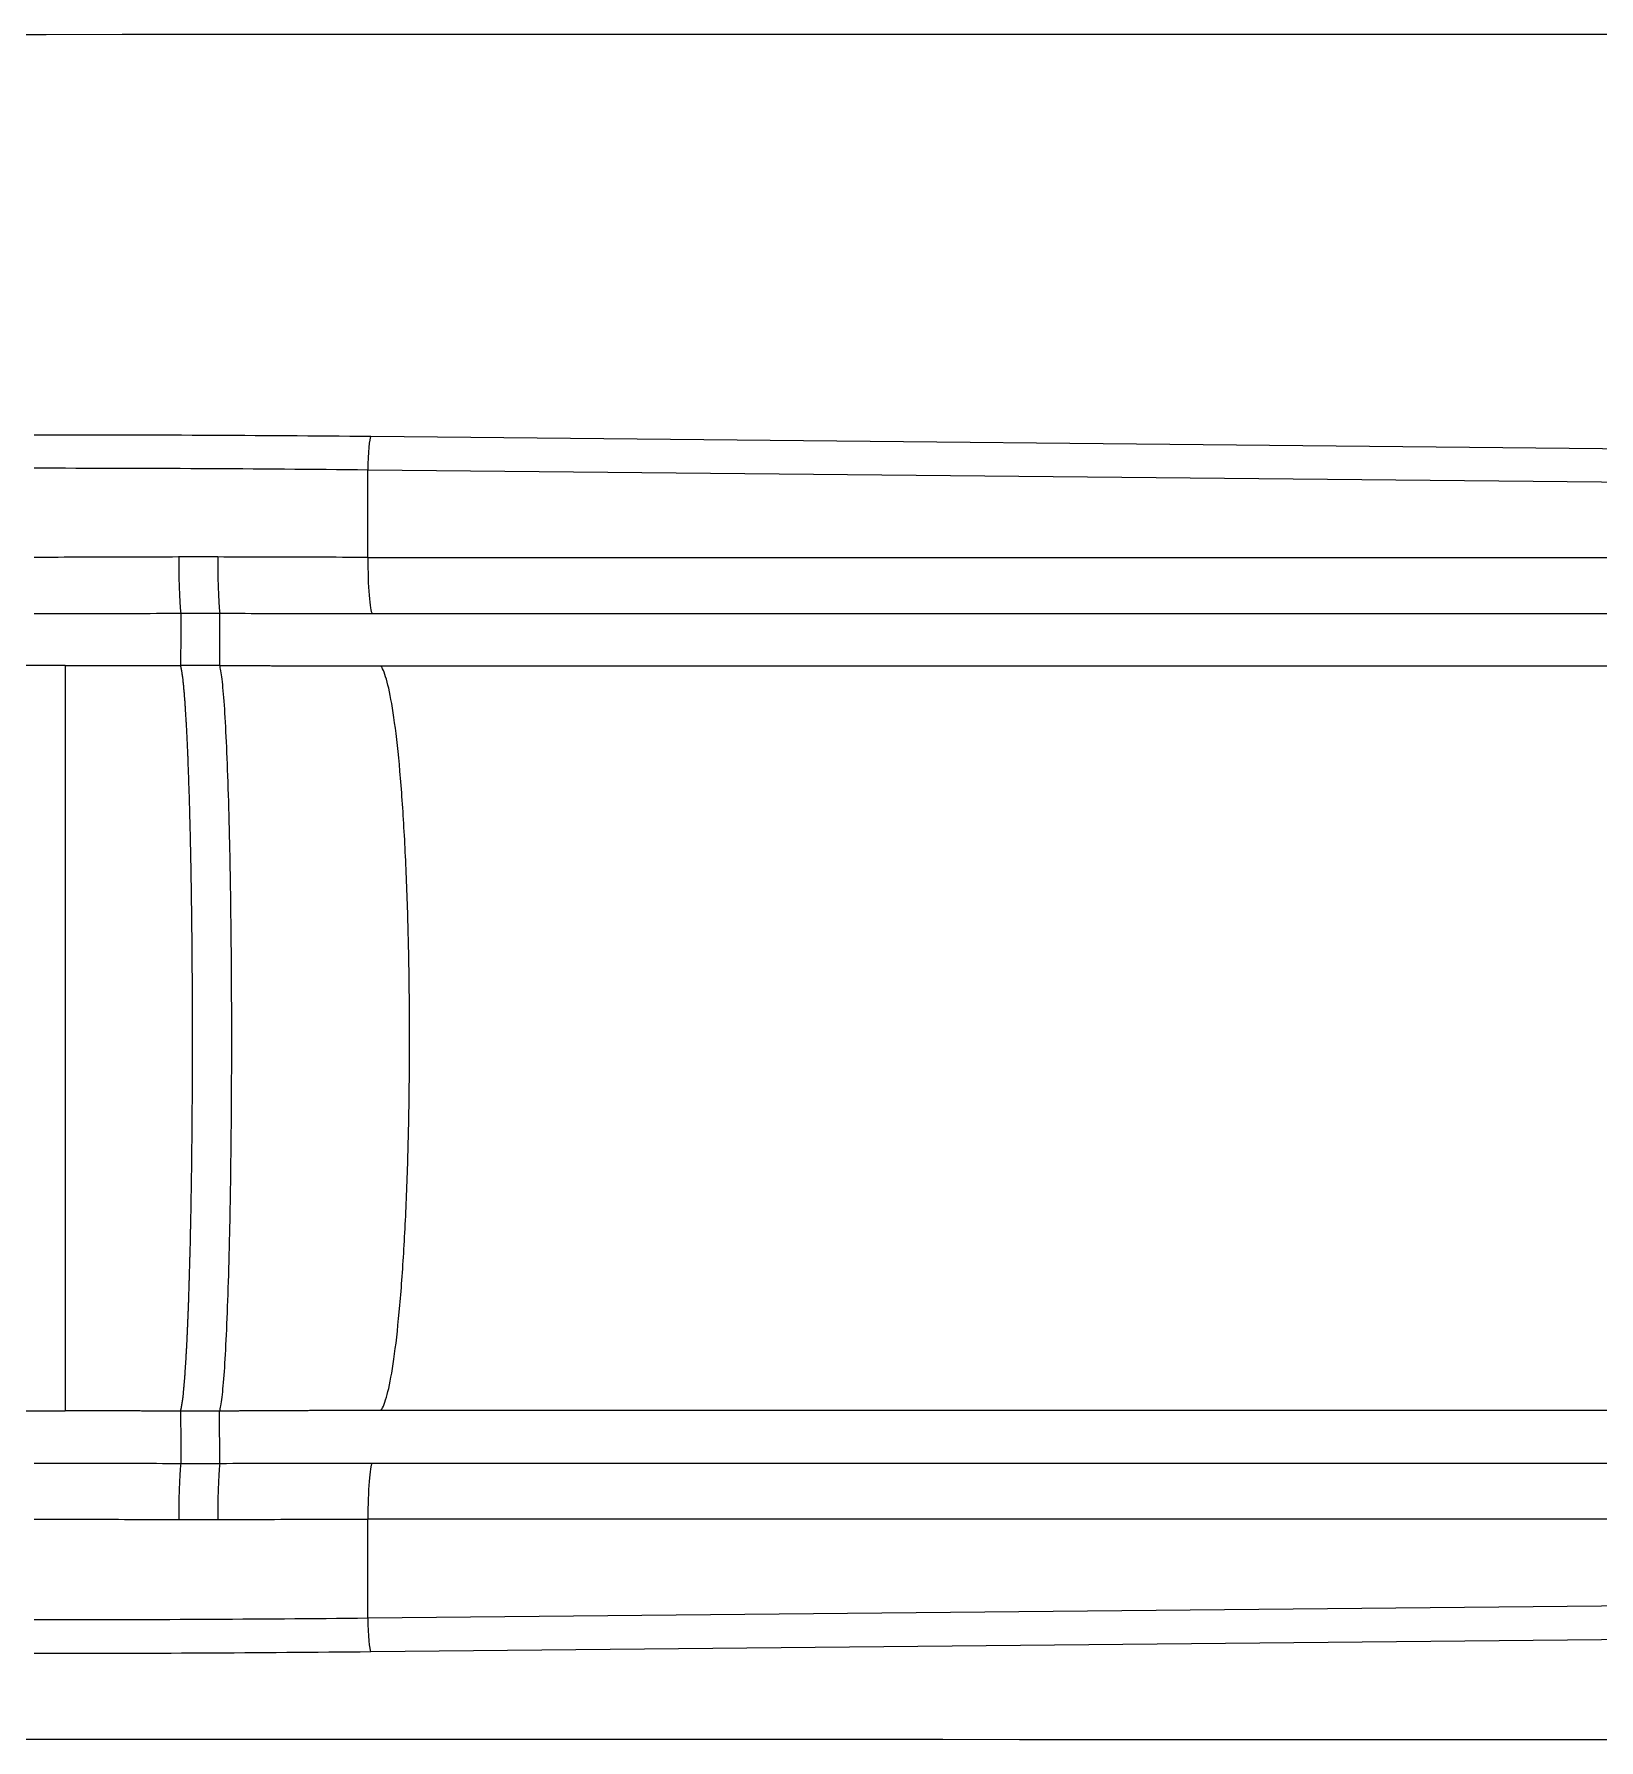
# Model space of a CAD drawing. Header units: millimetres. Extents: x 1323 to 2845, y 166 to 790.
# Drawn here: x 2406.42 to 2420.29, y 466.05 to 481.17 of the extents above; entities that cross this region are included whole.
import ezdxf

# ---------------------------------------------------------------- set-up
doc = ezdxf.new("R2010")
doc.units = ezdxf.units.MM
doc.layers.add('core', color=7, linetype='Continuous', lineweight=20)

msp = doc.modelspace()

# ---------------------------------------------------------------- linework, layer by layer
at = {"layer": 'core', "linetype": 'Continuous', "lineweight": 13}
for p, q in [((2409.402, 477.601), (2428.132, 477.415)), ((2409.375, 476.528), (2409.375, 477.302)), ((2428.106, 477.117), (2409.375, 477.302)), ((2409.375, 476.528), (2428.105, 476.528)), ((2408.063, 475.57), (2408.065, 476.03)), ((2428.144, 476.027), (2409.414, 476.027)), ((2406.692, 475.568), (2342.609, 475.568)), ((2342.609, 468.963), (2406.692, 468.963)), ((2408.065, 468.498), (2408.062, 468.961)), ((2409.414, 468.501), (2428.139, 468.501)), ((2409.375, 467.128), (2409.375, 468.003)), ((2428.1, 468.003), (2409.375, 468.003)), ((2409.375, 467.128), (2428.1, 467.313)), ((2428.126, 467.012), (2409.402, 466.827))]:
    msp.add_line(p, q, dxfattribs=at)
for centre, major_axis, ratio, start_param, end_param in [((2433.81, -772.886), (-11077.886, 0), 0.113203, 4.712847, 4.720624), ((2407.718, 476.529), (0.002, -0.502), 0.037486, 4.708683, 6.169659), ((2408.07, 476.529), (-0.002, -0.502), 0.047674, 4.709058, 6.169609), ((2409.419, 476.526), (0, -0.502), 0.086556, 4.708855, 6.16931), ((2409.419, 468.002), (0, 0.502), 0.086556, 0.113876, 1.567262), ((2407.718, 467.999), (0.002, 0.502), 0.037511, 0.113527, 1.567411), ((2408.07, 467.999), (-0.002, 0.502), 0.04762, 0.113576, 1.56704), ((2436.788, 1721.72), (-11092.198, 0), 0.113203, 1.562229, 1.570071)]:
    msp.add_ellipse(centre, major_axis=major_axis, ratio=ratio, start_param=start_param, end_param=end_param, dxfattribs=at)
at = {"layer": 'core', "linetype": 'Continuous', "lineweight": 18}
for centre, major_axis, ratio, start_param, end_param in [((2409.402, 477.301), (0.003, 0.301), 0.086587, 0.113876, 1.568119), ((2409.402, 467.126), (-0.003, 0.301), 0.086517, 1.566405, 3.027717)]:
    msp.add_ellipse(centre, major_axis=major_axis, ratio=ratio, start_param=start_param, end_param=end_param, dxfattribs=at)
for points in [[(2406.418, 477.615), (2407.414, 477.615), (2408.41, 477.611), (2409.402, 477.601)], [(2407.699, 476.531), (2407.557, 476.53), (2407.272, 476.529), (2406.845, 476.528), (2406.56, 476.528), (2406.418, 476.528)], [(2409.375, 476.528), (2409.226, 476.528), (2408.927, 476.528), (2408.484, 476.529), (2408.192, 476.53), (2408.046, 476.531)], [(2408.063, 475.57), (2407.947, 475.571), (2407.832, 475.571), (2407.716, 475.57)], [(2408.062, 468.961), (2407.947, 468.961), (2407.831, 468.961), (2407.716, 468.961)], [(2406.418, 468.003), (2406.56, 468.003), (2406.845, 468.003), (2407.272, 468.002), (2407.557, 468.001), (2407.699, 468)], [(2408.046, 468), (2408.196, 468.001), (2408.495, 468.002), (2408.938, 468.003), (2409.23, 468.003), (2409.375, 468.003)], [(2409.402, 466.827), (2408.41, 466.817), (2407.414, 466.812), (2406.418, 466.812)]]:
    msp.add_open_spline(points, degree=3, dxfattribs=at)
at = {"layer": 'core', "linetype": 'Continuous', "lineweight": 13}
for points, degree in [([(2409.375, 477.302), (2408.392, 477.312), (2407.405, 477.317), (2406.418, 477.317)], 3), ([(2408.046, 476.531), (2408.008, 476.531), (2407.931, 476.531), (2407.815, 476.531), (2407.738, 476.531), (2407.699, 476.531)], 3), ([(2407.718, 476.03), (2407.574, 476.029), (2407.285, 476.028), (2406.851, 476.027), (2406.562, 476.027), (2406.418, 476.027)], 3), ([(2407.718, 476.03), (2407.718, 475.877), (2407.717, 475.724), (2407.716, 475.57)], 3), ([(2408.065, 476.03), (2408.027, 476.03), (2407.95, 476.03), (2407.834, 476.03), (2407.757, 476.03), (2407.718, 476.03)], 3), ([(2409.414, 476.027), (2409.262, 476.027), (2408.959, 476.027), (2408.51, 476.028), (2408.213, 476.029), (2408.065, 476.03)], 3), ([(2406.692, 475.568), (2407.28, 475.568), (2407.716, 475.57)], 2), ([(2409.491, 475.566), (2430.043, 475.566)], 1), ([(2407.716, 468.961), (2407.28, 468.963), (2406.692, 468.963)], 2), ([(2407.716, 468.961), (2407.717, 468.807), (2407.717, 468.652), (2407.718, 468.498)], 3), ([(2430.043, 468.965), (2409.491, 468.966)], 1), ([(2406.418, 468.501), (2406.562, 468.501), (2406.851, 468.5), (2407.285, 468.5), (2407.574, 468.498), (2407.718, 468.498)], 3), ([(2408.065, 468.498), (2408.217, 468.499), (2408.52, 468.5), (2408.97, 468.501), (2409.267, 468.501), (2409.414, 468.501)], 3), ([(2407.718, 468.498), (2407.756, 468.498), (2407.834, 468.497), (2407.949, 468.497), (2408.026, 468.498), (2408.065, 468.498)], 3), ([(2407.699, 468), (2407.738, 468), (2407.815, 468), (2407.93, 468), (2408.007, 468), (2408.046, 468)], 3), ([(2406.418, 467.113), (2407.405, 467.113), (2408.392, 467.118), (2409.375, 467.128)], 3)]:
    msp.add_open_spline(points, degree=degree, dxfattribs=at)
for points, degree, knots in [([(2406.692, 475.57), (2406.692, 475.547), (2406.692, 475.505), (2406.692, 475.387), (2406.692, 475.31), (2406.692, 475.124), (2406.692, 475.014), (2406.692, 474.766), (2406.692, 474.627), (2406.692, 474.324), (2406.692, 474.161), (2406.692, 473.814), (2406.692, 473.631), (2406.692, 473.253), (2406.692, 473.057), (2406.692, 472.659), (2406.692, 472.456), (2406.692, 472.254)], 3, [0, 0, 0, 0, 0.125, 0.125, 0.25, 0.25, 0.375, 0.375, 0.5, 0.5, 0.625, 0.625, 0.75, 0.75, 0.875, 0.875, 1, 1, 1, 1]), ([(2407.822, 472.254), (2407.822, 472.264), (2407.822, 472.283), (2407.822, 472.313), (2407.822, 472.343), (2407.822, 472.372), (2407.822, 472.402), (2407.822, 472.432), (2407.822, 472.461), (2407.822, 472.491), (2407.822, 472.521), (2407.822, 472.551), (2407.822, 472.581), (2407.822, 472.611), (2407.822, 472.641), (2407.821, 472.671), (2407.821, 472.701), (2407.821, 472.731), (2407.821, 472.761), (2407.821, 472.791), (2407.821, 472.821), (2407.82, 472.851), (2407.82, 472.881), (2407.82, 472.911), (2407.82, 472.941), (2407.82, 472.971), (2407.819, 473.001), (2407.819, 473.031), (2407.819, 473.061), (2407.819, 473.091), (2407.818, 473.121), (2407.818, 473.151), (2407.818, 473.181), (2407.817, 473.211), (2407.817, 473.241), (2407.817, 473.27), (2407.816, 473.3), (2407.816, 473.33), (2407.816, 473.36), (2407.815, 473.389), (2407.815, 473.419), (2407.814, 473.448), (2407.814, 473.478), (2407.814, 473.507), (2407.813, 473.537), (2407.813, 473.566), (2407.812, 473.595), (2407.812, 473.624), (2407.811, 473.653), (2407.811, 473.682), (2407.81, 473.711), (2407.81, 473.74), (2407.809, 473.769), (2407.809, 473.797), (2407.808, 473.826), (2407.808, 473.854), (2407.807, 473.883), (2407.807, 473.911), (2407.806, 473.939), (2407.805, 473.967), (2407.805, 473.995), (2407.804, 474.022), (2407.803, 474.05), (2407.803, 474.078), (2407.802, 474.105), (2407.802, 474.132), (2407.801, 474.159), (2407.8, 474.186), (2407.799, 474.213), (2407.799, 474.24), (2407.798, 474.266), (2407.797, 474.293), (2407.797, 474.319), (2407.796, 474.345), (2407.795, 474.371), (2407.794, 474.396), (2407.794, 474.422), (2407.793, 474.447), (2407.792, 474.472), (2407.791, 474.497), (2407.79, 474.522), (2407.79, 474.547), (2407.789, 474.571), (2407.788, 474.595), (2407.787, 474.619), (2407.786, 474.643), (2407.785, 474.667), (2407.784, 474.69), (2407.783, 474.713), (2407.783, 474.736), (2407.782, 474.759), (2407.781, 474.781), (2407.78, 474.803), (2407.779, 474.825), (2407.778, 474.847), (2407.777, 474.869), (2407.776, 474.89), (2407.775, 474.911), (2407.774, 474.932), (2407.773, 474.952), (2407.772, 474.973), (2407.771, 474.993), (2407.77, 475.012), (2407.769, 475.032), (2407.768, 475.051), (2407.767, 475.07), (2407.766, 475.088), (2407.765, 475.107), (2407.763, 475.125), (2407.762, 475.143), (2407.761, 475.16), (2407.76, 475.177), (2407.759, 475.194), (2407.758, 475.211), (2407.757, 475.227), (2407.756, 475.243), (2407.755, 475.258), (2407.753, 475.274), (2407.752, 475.289), (2407.751, 475.303), (2407.75, 475.318), (2407.749, 475.332), (2407.748, 475.345), (2407.746, 475.359), (2407.745, 475.372), (2407.744, 475.384), (2407.743, 475.397), (2407.741, 475.409), (2407.74, 475.42), (2407.739, 475.432), (2407.738, 475.442), (2407.737, 475.453), (2407.735, 475.463), (2407.734, 475.473), (2407.733, 475.482), (2407.731, 475.491), (2407.73, 475.5), (2407.729, 475.508), (2407.728, 475.516), (2407.726, 475.524), (2407.725, 475.531), (2407.724, 475.538), (2407.722, 475.544), (2407.721, 475.55), (2407.72, 475.556), (2407.718, 475.561), (2407.717, 475.566), (2407.716, 475.569), (2407.716, 475.57)], 3, [0, 0, 0, 0, 0.006071, 0.012153, 0.018246, 0.024349, 0.030464, 0.036589, 0.042724, 0.048871, 0.055028, 0.061196, 0.067374, 0.073563, 0.079763, 0.085974, 0.092196, 0.098428, 0.104671, 0.110925, 0.117189, 0.123464, 0.12975, 0.136047, 0.142354, 0.148672, 0.155001, 0.161341, 0.167691, 0.174052, 0.180424, 0.186806, 0.193199, 0.199603, 0.206018, 0.212443, 0.21888, 0.225326, 0.231784, 0.238252, 0.244731, 0.251221, 0.257722, 0.264233, 0.270755, 0.277288, 0.283831, 0.290385, 0.29695, 0.303526, 0.310112, 0.316709, 0.323317, 0.329936, 0.336565, 0.343205, 0.349856, 0.356517, 0.36319, 0.369873, 0.376566, 0.383271, 0.389986, 0.396712, 0.403448, 0.410196, 0.416954, 0.423723, 0.430502, 0.437293, 0.444094, 0.450905, 0.457728, 0.464561, 0.471405, 0.47826, 0.485125, 0.492001, 0.498888, 0.505786, 0.512694, 0.519613, 0.526543, 0.533483, 0.540435, 0.547397, 0.554369, 0.561353, 0.568347, 0.575352, 0.582368, 0.589394, 0.596431, 0.603479, 0.610538, 0.617607, 0.624687, 0.631778, 0.638879, 0.645991, 0.653114, 0.660248, 0.667393, 0.674548, 0.681714, 0.68889, 0.696078, 0.703276, 0.710485, 0.717704, 0.724934, 0.732175, 0.739427, 0.74669, 0.753963, 0.761247, 0.768542, 0.775847, 0.783163, 0.79049, 0.797828, 0.805176, 0.812535, 0.819905, 0.827285, 0.834677, 0.842079, 0.849491, 0.856915, 0.864349, 0.871794, 0.87925, 0.886716, 0.894193, 0.901681, 0.90918, 0.916689, 0.924209, 0.93174, 0.939281, 0.946834, 0.954397, 0.96197, 0.969555, 0.97715, 0.984756, 0.992373, 1, 1, 1, 1]), ([(2408.063, 475.57), (2408.438, 475.568), (2408.777, 475.567), (2409.12, 475.566), (2409.491, 475.566)], 2, [0, 0, 0, 0.5, 0.5, 1, 1, 1]), ([(2408.063, 468.961), (2408.07, 468.984), (2408.077, 469.026), (2408.091, 469.143), (2408.098, 469.22), (2408.111, 469.406), (2408.117, 469.515), (2408.129, 469.762), (2408.134, 469.901), (2408.144, 470.202), (2408.148, 470.365), (2408.156, 470.71), (2408.159, 470.892), (2408.164, 471.269), (2408.166, 471.465), (2408.169, 471.862), (2408.169, 472.064), (2408.169, 472.468), (2408.169, 472.669), (2408.166, 473.067), (2408.164, 473.262), (2408.159, 473.639), (2408.156, 473.821), (2408.148, 474.166), (2408.144, 474.329), (2408.134, 474.63), (2408.129, 474.769), (2408.117, 475.016), (2408.111, 475.126), (2408.098, 475.311), (2408.091, 475.388), (2408.077, 475.506), (2408.07, 475.547), (2408.063, 475.57)], 3, [0, 0, 0, 0, 0.0625, 0.0625, 0.125, 0.125, 0.1875, 0.1875, 0.25, 0.25, 0.3125, 0.3125, 0.375, 0.375, 0.4375, 0.4375, 0.5, 0.5, 0.5625, 0.5625, 0.625, 0.625, 0.6875, 0.6875, 0.75, 0.75, 0.8125, 0.8125, 0.875, 0.875, 0.9375, 0.9375, 1, 1, 1, 1]), ([(2409.491, 468.966), (2409.496, 468.972), (2409.519, 469.011), (2409.561, 469.14), (2409.614, 469.446), (2409.661, 469.882), (2409.7, 470.422), (2409.727, 471.029), (2409.74, 471.553), (2409.745, 471.966), (2409.746, 472.265), (2409.745, 472.564), (2409.74, 472.977), (2409.727, 473.502), (2409.7, 474.109), (2409.662, 474.649), (2409.614, 475.084), (2409.561, 475.39), (2409.519, 475.521), (2409.496, 475.559), (2409.491, 475.566)], 3, [0, 0, 0, 0, 0.020204, 0.088739, 0.157274, 0.225808, 0.294343, 0.362877, 0.431412, 0.465679, 0.499946, 0.534214, 0.568481, 0.637016, 0.70555, 0.774085, 0.842619, 0.911154, 0.979689, 1, 1, 1, 1]), ([(2406.692, 472.254), (2406.692, 472.052), (2406.692, 471.851), (2406.692, 471.455), (2406.692, 471.261), (2406.692, 470.885), (2406.692, 470.703), (2406.692, 470.359), (2406.692, 470.197), (2406.692, 469.897), (2406.692, 469.759), (2406.692, 469.513), (2406.692, 469.404), (2406.692, 469.219), (2406.692, 469.143), (2406.692, 469.025), (2406.692, 468.984), (2406.692, 468.961)], 3, [0, 0, 0, 0, 0.125, 0.125, 0.25, 0.25, 0.375, 0.375, 0.5, 0.5, 0.625, 0.625, 0.75, 0.75, 0.875, 0.875, 1, 1, 1, 1]), ([(2409.491, 468.966), (2409.135, 468.966), (2408.778, 468.965), (2408.592, 468.964), (2408.42, 468.963), (2408.321, 468.963), (2408.062, 468.961)], 2, [0, 0, 0, 0.5, 0.5, 0.75, 0.75, 1, 1, 1])]:
    msp.add_open_spline(points, degree=degree, knots=knots, dxfattribs=at)
at = {"layer": 'core', "linetype": 'Continuous', "lineweight": 18}
msp.add_open_spline([(2407.716, 468.961), (2407.716, 468.962), (2407.717, 468.965), (2407.718, 468.968), (2407.719, 468.972), (2407.72, 468.977), (2407.721, 468.981), (2407.722, 468.986), (2407.723, 468.991), (2407.724, 468.996), (2407.725, 469.002), (2407.726, 469.007), (2407.727, 469.013), (2407.728, 469.02), (2407.729, 469.026), (2407.73, 469.033), (2407.731, 469.04), (2407.733, 469.047), (2407.734, 469.055), (2407.735, 469.062), (2407.736, 469.07), (2407.737, 469.078), (2407.738, 469.087), (2407.739, 469.095), (2407.74, 469.104), (2407.741, 469.113), (2407.741, 469.123), (2407.742, 469.132), (2407.743, 469.142), (2407.744, 469.152), (2407.745, 469.162), (2407.746, 469.172), (2407.747, 469.183), (2407.748, 469.194), (2407.749, 469.205), (2407.75, 469.216), (2407.751, 469.228), (2407.752, 469.239), (2407.753, 469.251), (2407.754, 469.263), (2407.755, 469.275), (2407.756, 469.288), (2407.757, 469.301), (2407.757, 469.313), (2407.758, 469.326), (2407.759, 469.34), (2407.76, 469.353), (2407.761, 469.367), (2407.762, 469.381), (2407.763, 469.395), (2407.764, 469.409), (2407.765, 469.423), (2407.765, 469.438), (2407.766, 469.452), (2407.767, 469.467), (2407.768, 469.482), (2407.769, 469.498), (2407.77, 469.513), (2407.77, 469.529), (2407.771, 469.544), (2407.772, 469.56), (2407.773, 469.576), (2407.774, 469.593), (2407.774, 469.609), (2407.775, 469.626), (2407.776, 469.642), (2407.777, 469.659), (2407.778, 469.676), (2407.778, 469.693), (2407.779, 469.711), (2407.78, 469.728), (2407.781, 469.746), (2407.781, 469.764), (2407.782, 469.781), (2407.783, 469.799), (2407.783, 469.818), (2407.784, 469.836), (2407.785, 469.854), (2407.786, 469.873), (2407.786, 469.892), (2407.787, 469.911), (2407.788, 469.93), (2407.788, 469.949), (2407.789, 469.968), (2407.79, 469.987), (2407.79, 470.007), (2407.791, 470.026), (2407.792, 470.046), (2407.792, 470.066), (2407.793, 470.086), (2407.793, 470.106), (2407.794, 470.126), (2407.795, 470.146), (2407.795, 470.166), (2407.796, 470.187), (2407.796, 470.207), (2407.797, 470.228), (2407.798, 470.249), (2407.798, 470.269), (2407.799, 470.29), (2407.799, 470.311), (2407.8, 470.332), (2407.8, 470.354), (2407.801, 470.375), (2407.801, 470.396), (2407.802, 470.418), (2407.803, 470.439), (2407.803, 470.461), (2407.804, 470.482), (2407.804, 470.504), (2407.805, 470.526), (2407.805, 470.548), (2407.805, 470.57), (2407.806, 470.592), (2407.806, 470.614), (2407.807, 470.636), (2407.807, 470.658), (2407.808, 470.681), (2407.808, 470.703), (2407.809, 470.726), (2407.809, 470.748), (2407.809, 470.77), (2407.81, 470.793), (2407.81, 470.816), (2407.811, 470.838), (2407.811, 470.861), (2407.811, 470.884), (2407.812, 470.907), (2407.812, 470.93), (2407.813, 470.952), (2407.813, 470.975), (2407.813, 470.998), (2407.814, 471.021), (2407.814, 471.044), (2407.814, 471.067), (2407.815, 471.091), (2407.815, 471.114), (2407.815, 471.137), (2407.815, 471.16), (2407.816, 471.183), (2407.816, 471.207), (2407.816, 471.23), (2407.817, 471.253), (2407.817, 471.276), (2407.817, 471.3), (2407.817, 471.323), (2407.818, 471.346), (2407.818, 471.37), (2407.818, 471.393), (2407.818, 471.417), (2407.819, 471.44), (2407.819, 471.463), (2407.819, 471.487), (2407.819, 471.51), (2407.819, 471.534), (2407.82, 471.557), (2407.82, 471.58), (2407.82, 471.604), (2407.82, 471.627), (2407.82, 471.651), (2407.82, 471.674), (2407.821, 471.697), (2407.821, 471.721), (2407.821, 471.744), (2407.821, 471.768), (2407.821, 471.791), (2407.821, 471.814), (2407.821, 471.838), (2407.821, 471.861), (2407.822, 471.884), (2407.822, 471.908), (2407.822, 471.931), (2407.822, 471.954), (2407.822, 471.977), (2407.822, 472.001), (2407.822, 472.024), (2407.822, 472.047), (2407.822, 472.07), (2407.822, 472.093), (2407.822, 472.116), (2407.822, 472.139), (2407.822, 472.162), (2407.822, 472.185), (2407.822, 472.208), (2407.822, 472.231), (2407.822, 472.246), (2407.822, 472.254)], degree=3, knots=[0, 0, 0, 0, 0.00614, 0.012273, 0.018398, 0.024515, 0.030625, 0.036726, 0.04282, 0.048907, 0.054985, 0.061056, 0.06712, 0.073175, 0.079223, 0.085263, 0.091295, 0.09732, 0.103337, 0.109346, 0.115348, 0.121342, 0.127328, 0.133306, 0.139277, 0.14524, 0.151195, 0.157143, 0.163083, 0.169015, 0.174939, 0.180856, 0.186765, 0.192666, 0.19856, 0.204446, 0.210324, 0.216194, 0.222057, 0.227912, 0.233759, 0.239599, 0.245431, 0.251255, 0.257072, 0.26288, 0.268681, 0.274475, 0.28026, 0.286038, 0.291808, 0.297571, 0.303326, 0.309073, 0.314812, 0.320544, 0.326268, 0.331984, 0.337692, 0.343393, 0.349086, 0.354772, 0.360449, 0.366119, 0.371782, 0.377436, 0.383083, 0.388722, 0.394354, 0.399977, 0.405593, 0.411202, 0.416802, 0.422395, 0.42798, 0.433558, 0.439127, 0.444689, 0.450244, 0.45579, 0.461329, 0.46686, 0.472384, 0.477899, 0.483407, 0.488908, 0.4944, 0.499885, 0.505362, 0.510832, 0.516294, 0.521748, 0.527194, 0.532633, 0.538064, 0.543487, 0.548902, 0.55431, 0.55971, 0.565103, 0.570487, 0.575864, 0.581233, 0.586595, 0.591949, 0.597295, 0.602633, 0.607964, 0.613287, 0.618602, 0.62391, 0.62921, 0.634502, 0.639786, 0.645063, 0.650332, 0.655593, 0.660847, 0.666093, 0.671331, 0.676561, 0.681784, 0.686999, 0.692206, 0.697406, 0.702598, 0.707782, 0.712958, 0.718127, 0.723288, 0.728441, 0.733587, 0.738725, 0.743855, 0.748978, 0.754092, 0.7592, 0.764299, 0.769391, 0.774474, 0.779551, 0.784619, 0.78968, 0.794733, 0.799778, 0.804816, 0.809846, 0.814868, 0.819883, 0.82489, 0.829889, 0.83488, 0.839864, 0.84484, 0.849808, 0.854769, 0.859722, 0.864667, 0.869604, 0.874534, 0.879456, 0.88437, 0.889277, 0.894176, 0.899067, 0.90395, 0.908826, 0.913694, 0.918554, 0.923407, 0.928252, 0.933089, 0.937918, 0.94274, 0.947554, 0.952361, 0.957159, 0.96195, 0.966733, 0.971509, 0.976277, 0.981037, 0.985789, 0.990534, 0.995271, 1, 1, 1, 1], dxfattribs=at)

doc.saveas('drawing.dxf')
